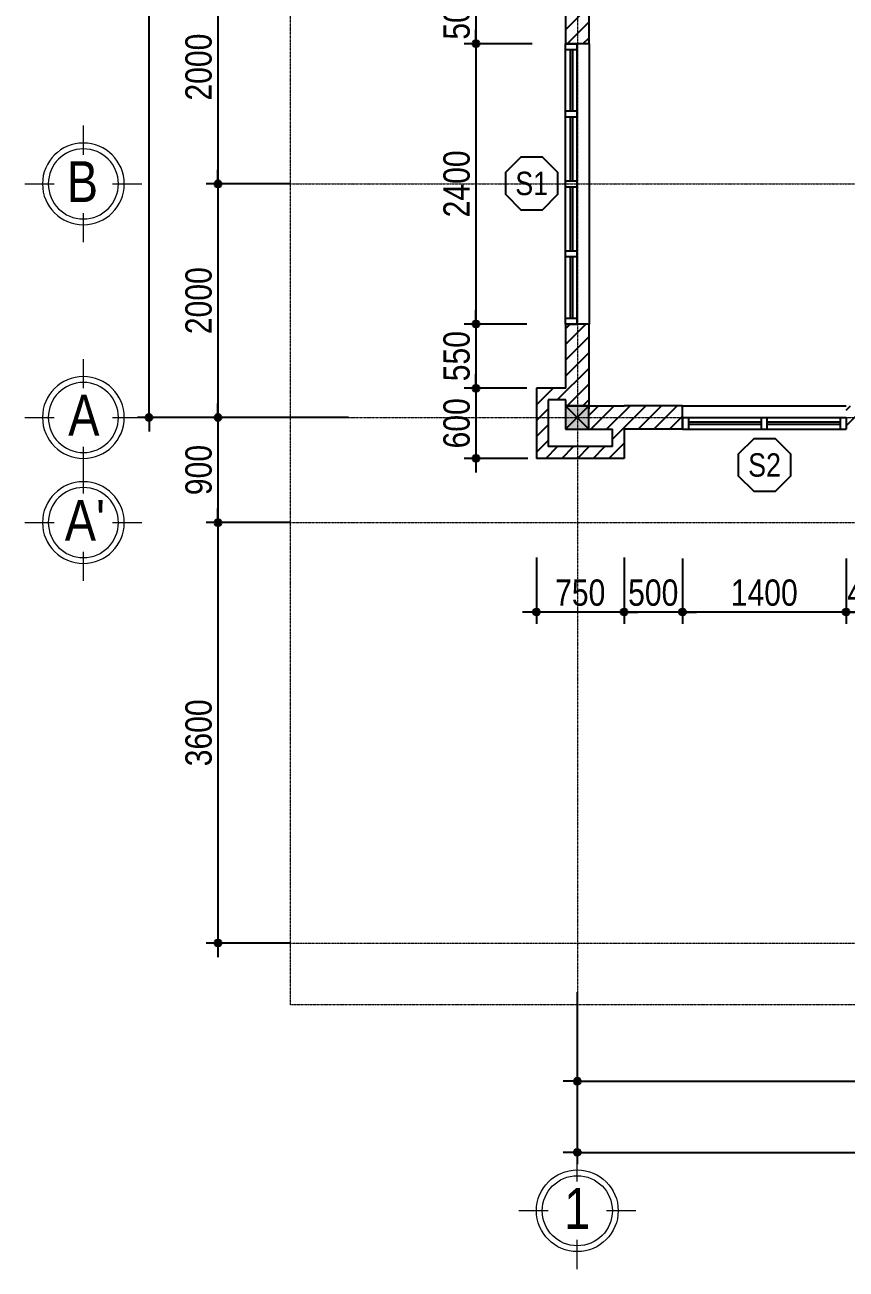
# Model space of a CAD drawing. Extents: x -79995 to 347433, y -157641 to 104789.
# Drawn here: x -17830 to -10802, y 28254 to 38907 of the extents above; entities that cross this region are included whole.
import ezdxf
from ezdxf.enums import TextEntityAlignment as Align

# ---------------------------------------------------------------- set-up
doc = ezdxf.new("R2010")
doc.units = 0
doc.linetypes.add('ACAD_ISO10W100', pattern=[18, 12, -3, 0, -3])
doc.layers.get('DEFPOINTS').update_dxf_attribs({"linetype": 'CONTINUOUS'})
for name, color, linetype in [('009', 251, 'CONTINUOUS'), ('DIM', 1, 'CONTINUOUS'), ('DOOR', 20, 'CONTINUOUS'), ('MEDIUM', 2, 'CONTINUOUS'), ('TAGS', 60, 'CONTINUOUS'), ('TUONG', 131, 'CONTINUOUS'), ('WALL', 4, 'CONTINUOUS')]:
    doc.layers.add(name, color=color, linetype=linetype)
doc.layers.add('TEN TRUC', color=3, linetype='CONTINUOUS', lineweight=18)
doc.layers.add('TRUC', color=24, linetype='CONTINUOUS', lineweight=0)
doc.styles.add('HEL-CONDENSE', font='')
doc.styles.get("Standard").update_dxf_attribs({"font": '', "height": 25})
doc.styles.add('VNI-HELVE-CONDENSEN', font='')
doc.styles.get('HEL-CONDENSE').set_extended_font_data('VNI-Helve-Condense')
doc.styles.get('Standard').set_extended_font_data('VNI-Helve-Condense')
doc.styles.get('VNI-HELVE-CONDENSEN').set_extended_font_data('VNI-Helve-Condense')
doc.dimstyles.new('D100', dxfattribs={"dimtxt": 225, "dimasz": 1.2, "dimexe": 100, "dimexo": 0, "dimgap": 50, "dimtad": 1, "dimdec": 0, "dimzin": 13, "dimdsep": 46, "dimtxsty": 'HEL-CONDENSE', "dimblk": 'D50', "dimcen": 0, "dimclrd": 1, "dimclre": 1, "dimclrt": 7, "dimadec": 0, "dimazin": 0, "dimtfac": 1, "dimtdec": 0, "dimtmove": 0, "dimatfit": 3, "dimldrblk": 'D50', "dimfxl": 1, "dimtolj": 1, "dimtzin": 13, "dimarcsym": 0})
doc.dimstyles.get("Standard").update_dxf_attribs({"dimtxt": 0.18, "dimasz": 0.18, "dimexe": 0.18, "dimexo": 0.0625, "dimgap": 0.09, "dimtad": 0, "dimtih": 1, "dimtoh": 1, "dimdec": 4, "dimzin": 0, "dimdsep": 46, "dimtxsty": 'Standard', "dimcen": 0.09, "dimadec": 0, "dimazin": 0, "dimtfac": 1, "dimtdec": 4, "dimtofl": 0, "dimtmove": 0, "dimatfit": 3, "dimfxl": 1, "dimtolj": 1, "dimtzin": 0, "dimarcsym": 0})

# ---------------------------------------------------------------- blocks, each defined once
blk = doc.blocks.new('s11')
at = {"layer": 'DOOR'}
for p, q in [((0, 0), (0, -100)), ((1400, 0), (0, 0)), ((50, 0), (50, -100)), ((1350, 0), (1350, -100)), ((1400, 0), (1400, -100)), ((1400, -100), (0, -100))]:
    blk.add_line(p, q, dxfattribs=at)
at = {"layer": 'DOOR', "linetype": 'ByBlock', "lineweight": -2}
for p, q in [((675, -100), (675, 0)), ((725, -100), (725, 0))]:
    blk.add_line(p, q, dxfattribs=at)
at = {"layer": 'DOOR', "color": 251}
for p, q in [((50, -40), (675, -40)), ((50, -60), (675, -60)), ((725, -40), (1350, -40)), ((725, -60), (1350, -60))]:
    blk.add_line(p, q, dxfattribs=at)
blk = doc.blocks.new('A$C1CA434F2')
at = {"layer": 'DOOR'}
for p, q in [((-289, -309), (-289, -409)), ((-289, -309), (2111, -309)), ((-239, -309), (-239, -409)), ((886, -309), (886, -409)), ((936, -309), (936, -409)), ((1486, -309), (1486, -409)), ((1536, -309), (1536, -409)), ((2061, -309), (2061, -409)), ((2111, -309), (2111, -409)), ((-289, -409), (2111, -409))]:
    blk.add_line(p, q, dxfattribs=at)
at = {"layer": 'DOOR', "linetype": 'ByBlock', "lineweight": -2}
for p, q in [((285, -409), (285, -309)), ((335, -409), (335, -309))]:
    blk.add_line(p, q, dxfattribs=at)
at = {"layer": 'DOOR', "color": 251}
for p, q in [((285, -349), (-239, -349)), ((285, -369), (-239, -369)), ((886, -349), (335, -349)), ((886, -369), (335, -369)), ((1486, -349), (936, -349)), ((1486, -369), (936, -369)), ((2061, -349), (1536, -349)), ((2061, -369), (1536, -369))]:
    blk.add_line(p, q, dxfattribs=at)
blk = doc.blocks.new('D50')
at = {"layer": 'DIM'}
blk.add_hatch(color=256, dxfattribs=at).paths.add_polyline_path([(25, 0, 1), (-25, 0, 1)])
blk.add_line((25, 0), (100, 0), dxfattribs=at)
blk.add_circle((0, 0), 25, dxfattribs=at)
blk = doc.blocks.new('*D162')
at = {"layer": 'DEFPOINTS', "color": 0, "transparency": 16777216}
for p in [(-13102, 30625), (-7102, 30625), (-7102, 29863)]:
    blk.add_point(p, dxfattribs=at)
at = {"layer": 'DIM', "color": 1, "lineweight": -2, "transparency": 16777216}
for p, q in [((-13102, 30625), (-13102, 29763)), ((-7102, 30625), (-7102, 29763)), ((-13100, 29863), (-7103, 29863))]:
    blk.add_line(p, q, dxfattribs=at)
at = {"layer": 'DIM', "color": 1, "lineweight": -2, "transparency": 16777216, "xscale": 1.199999999999999, "yscale": 1.199999999999999, "zscale": 1.199999999999999, "rotation": 180}
blk.add_blockref('D50', (-13102, 29863), dxfattribs=at)
at = {"layer": 'DIM', "color": 1, "lineweight": -2, "transparency": 16777216, "xscale": 1.199999999999999, "yscale": 1.199999999999999, "zscale": 1.199999999999999}
blk.add_blockref('D50', (-7102, 29863), dxfattribs=at)
at = {"layer": 'DIM', "color": 7, "transparency": 16777216, "insert": (-10102, 30028), "char_height": 225, "attachment_point": 5, "style": 'HEL-CONDENSE'}
blk.add_mtext('\\A1;6000', dxfattribs=at)
blk = doc.blocks.new('*D169')
at = {"layer": 'DEFPOINTS', "color": 0, "transparency": 16777216}
for p in [(-13102, 30625), (19898, 30625), (19898, 29254)]:
    blk.add_point(p, dxfattribs=at)
at = {"layer": 'DIM', "color": 1, "lineweight": -2, "transparency": 16777216}
for p, q in [((-13102, 30625), (-13102, 29154)), ((19898, 30625), (19898, 29154)), ((-13100, 29254), (19897, 29254))]:
    blk.add_line(p, q, dxfattribs=at)
at = {"layer": 'DIM', "color": 1, "lineweight": -2, "transparency": 16777216, "xscale": 1.199999999999999, "yscale": 1.199999999999999, "zscale": 1.199999999999999, "rotation": 180}
blk.add_blockref('D50', (-13102, 29254), dxfattribs=at)
at = {"layer": 'DIM', "color": 1, "lineweight": -2, "transparency": 16777216, "xscale": 1.199999999999999, "yscale": 1.199999999999999, "zscale": 1.199999999999999}
blk.add_blockref('D50', (19898, 29254), dxfattribs=at)
at = {"layer": 'DIM', "color": 7, "transparency": 16777216, "insert": (3398, 29419), "char_height": 225, "attachment_point": 5, "style": 'HEL-CONDENSE'}
blk.add_mtext('\\A1;33000', dxfattribs=at)
blk = doc.blocks.new('A$C206177D3')
at = {"layer": 'TEN TRUC', "ltscale": 1000}
for p, q in [((-37, 240), (-37, 490)), ((-287, -10), (-537, -10)), ((463, -10), (213, -10)), ((-37, -510), (-37, -260))]:
    blk.add_line(p, q, dxfattribs=at)
blk.add_circle((-37, -10), 350, dxfattribs=at)
at = {"layer": 'TEN TRUC', "color": 254, "ltscale": 1000}
blk.add_circle((-37, -10), 300, dxfattribs=at)
blk = doc.blocks.new('*D173')
at = {"layer": 'DEFPOINTS', "color": 0, "transparency": 16777216}
for p in [(-15556, 39546), (-16177, 37546), (-15556, 37546)]:
    blk.add_point(p, dxfattribs=at)
at = {"layer": 'DIM', "color": 1, "lineweight": -2, "transparency": 16777216}
for p, q in [((-15556, 39546), (-16277, 39546)), ((-16177, 39545), (-16177, 37547)), ((-15556, 37546), (-16277, 37546))]:
    blk.add_line(p, q, dxfattribs=at)
at = {"layer": 'DIM', "color": 1, "lineweight": -2, "transparency": 16777216, "xscale": 1.199999999999999, "yscale": 1.199999999999999, "zscale": 1.199999999999999}
for p, rotation in [((-16177, 39546), 90), ((-16177, 37546), 270)]:
    blk.add_blockref('D50', p, dxfattribs=dict(at, rotation=rotation))
at = {"layer": 'DIM', "color": 7, "transparency": 16777216, "insert": (-16342, 38546), "char_height": 225, "attachment_point": 5, "rotation": 90, "style": 'HEL-CONDENSE'}
blk.add_mtext('\\A1;2000', dxfattribs=at)
blk = doc.blocks.new('*D174')
at = {"layer": 'DEFPOINTS', "color": 0, "transparency": 16777216}
for p in [(-15556, 37546), (-16177, 35546), (-15556, 35546)]:
    blk.add_point(p, dxfattribs=at)
at = {"layer": 'DIM', "color": 1, "lineweight": -2, "transparency": 16777216}
for p, q in [((-15556, 37546), (-16277, 37546)), ((-16177, 37545), (-16177, 35547)), ((-15556, 35546), (-16277, 35546))]:
    blk.add_line(p, q, dxfattribs=at)
at = {"layer": 'DIM', "color": 1, "lineweight": -2, "transparency": 16777216, "xscale": 1.199999999999999, "yscale": 1.199999999999999, "zscale": 1.199999999999999}
for p, rotation in [((-16177, 37546), 90), ((-16177, 35546), 270)]:
    blk.add_blockref('D50', p, dxfattribs=dict(at, rotation=rotation))
at = {"layer": 'DIM', "color": 7, "transparency": 16777216, "insert": (-16342, 36546), "char_height": 225, "attachment_point": 5, "rotation": 90, "style": 'HEL-CONDENSE'}
blk.add_mtext('\\A1;2000', dxfattribs=at)
blk = doc.blocks.new('*D175')
at = {"layer": 'DEFPOINTS', "color": 0, "transparency": 16777216}
for p in [(-15556, 35546), (-16177, 34646), (-15556, 34646)]:
    blk.add_point(p, dxfattribs=at)
at = {"layer": 'DIM', "color": 1, "lineweight": -2, "transparency": 16777216}
for p, q in [((-15556, 35546), (-16277, 35546)), ((-16177, 35545), (-16177, 34647)), ((-15556, 34646), (-16277, 34646))]:
    blk.add_line(p, q, dxfattribs=at)
at = {"layer": 'DIM', "color": 1, "lineweight": -2, "transparency": 16777216, "xscale": 1.199999999999999, "yscale": 1.199999999999999, "zscale": 1.199999999999999}
for p, rotation in [((-16177, 35546), 90), ((-16177, 34646), 270)]:
    blk.add_blockref('D50', p, dxfattribs=dict(at, rotation=rotation))
at = {"layer": 'DIM', "color": 7, "transparency": 16777216, "insert": (-16342, 35096), "char_height": 225, "attachment_point": 5, "rotation": 90, "style": 'HEL-CONDENSE'}
blk.add_mtext('\\A1;900', dxfattribs=at)
blk = doc.blocks.new('*D176')
at = {"layer": 'DEFPOINTS', "color": 0, "transparency": 16777216}
for p in [(-15556, 34646), (-16177, 31046), (-15556, 31046)]:
    blk.add_point(p, dxfattribs=at)
at = {"layer": 'DIM', "color": 1, "lineweight": -2, "transparency": 16777216}
for p, q in [((-15556, 34646), (-16277, 34646)), ((-16177, 34645), (-16177, 31047)), ((-15556, 31046), (-16277, 31046))]:
    blk.add_line(p, q, dxfattribs=at)
at = {"layer": 'DIM', "color": 1, "lineweight": -2, "transparency": 16777216, "xscale": 1.199999999999999, "yscale": 1.199999999999999, "zscale": 1.199999999999999}
for p, rotation in [((-16177, 34646), 90), ((-16177, 31046), 270)]:
    blk.add_blockref('D50', p, dxfattribs=dict(at, rotation=rotation))
at = {"layer": 'DIM', "color": 7, "transparency": 16777216, "insert": (-16342, 32846), "char_height": 225, "attachment_point": 5, "rotation": 90, "style": 'HEL-CONDENSE'}
blk.add_mtext('\\A1;3600', dxfattribs=at)
blk = doc.blocks.new('A$C225A2996')
at = {"layer": 'WALL'}
blk.add_hatch(color=4, dxfattribs=at).paths.add_polyline_path([(531, 82), (731, 82), (731, 282), (531, 282)])
at = {"layer": 'WALL', "color": 4}
for p, q in [((531, 282), (731, 82)), ((531, 82), (731, 282))]:
    blk.add_line(p, q, dxfattribs=at)
blk.add_lwpolyline([(531, 82), (731, 82), (731, 282), (531, 282)], close=True, dxfattribs=at)
blk = doc.blocks.new('KH-CUADI')
at = {"layer": 'TAGS'}
blk.add_lwpolyline([(-124, 300), (-300, 124), (-300, -124), (-124, -300), (124, -300), (300, -124), (300, 124), (124, 300)], close=True, dxfattribs=at)
at = {"layer": 'TAGS', "style": 'VNI-HELVE-CONDENSEN'}
blk.add_attdef('D', text='', height=300, dxfattribs=at).set_placement((0, 0), align=Align.MIDDLE)
blk = doc.blocks.new('*D229')
at = {"layer": 'DEFPOINTS', "color": 0, "transparency": 16777216}
for p in [(-10802, 34339), (-10352, 34331), (-10802, 33880)]:
    blk.add_point(p, dxfattribs=at)
at = {"layer": 'DIM', "color": 1, "lineweight": -2, "transparency": 16777216}
for p, q in [((-10802, 34339), (-10802, 33780)), ((-10352, 34331), (-10352, 33780)), ((-10353, 33880), (-10800, 33880))]:
    blk.add_line(p, q, dxfattribs=at)
at = {"layer": 'DIM', "color": 1, "lineweight": -2, "transparency": 16777216, "xscale": 1.199999999999999, "yscale": 1.199999999999999, "zscale": 1.199999999999999, "rotation": 180}
blk.add_blockref('D50', (-10802, 33880), dxfattribs=at)
at = {"layer": 'DIM', "color": 1, "lineweight": -2, "transparency": 16777216, "xscale": 1.199999999999999, "yscale": 1.199999999999999, "zscale": 1.199999999999999}
blk.add_blockref('D50', (-10352, 33880), dxfattribs=at)
at = {"layer": 'DIM', "color": 7, "transparency": 16777216, "insert": (-10577, 34045), "char_height": 225, "attachment_point": 5, "style": 'HEL-CONDENSE'}
blk.add_mtext('\\A1;450', dxfattribs=at)
blk = doc.blocks.new('*D230')
at = {"layer": 'DEFPOINTS', "color": 0, "transparency": 16777216}
for p in [(-12202, 34339), (-10802, 34339), (-12202, 33880)]:
    blk.add_point(p, dxfattribs=at)
at = {"layer": 'DIM', "color": 1, "lineweight": -2, "transparency": 16777216}
for p, q in [((-12202, 34339), (-12202, 33780)), ((-10802, 34339), (-10802, 33780)), ((-10803, 33880), (-12200, 33880))]:
    blk.add_line(p, q, dxfattribs=at)
at = {"layer": 'DIM', "color": 1, "lineweight": -2, "transparency": 16777216, "xscale": 1.199999999999999, "yscale": 1.199999999999999, "zscale": 1.199999999999999, "rotation": 180}
blk.add_blockref('D50', (-12202, 33880), dxfattribs=at)
at = {"layer": 'DIM', "color": 1, "lineweight": -2, "transparency": 16777216, "xscale": 1.199999999999999, "yscale": 1.199999999999999, "zscale": 1.199999999999999}
blk.add_blockref('D50', (-10802, 33880), dxfattribs=at)
at = {"layer": 'DIM', "color": 7, "transparency": 16777216, "insert": (-11502, 34045), "char_height": 225, "attachment_point": 5, "style": 'HEL-CONDENSE'}
blk.add_mtext('\\A1;1400', dxfattribs=at)
blk = doc.blocks.new('*D231')
at = {"layer": 'DEFPOINTS', "color": 0, "transparency": 16777216}
for p in [(-12702, 34348), (-12202, 34339), (-12702, 33880)]:
    blk.add_point(p, dxfattribs=at)
at = {"layer": 'DIM', "color": 1, "lineweight": -2, "transparency": 16777216}
for p, q in [((-12702, 34348), (-12702, 33780)), ((-12202, 34339), (-12202, 33780)), ((-12203, 33880), (-12700, 33880))]:
    blk.add_line(p, q, dxfattribs=at)
at = {"layer": 'DIM', "color": 1, "lineweight": -2, "transparency": 16777216, "xscale": 1.199999999999999, "yscale": 1.199999999999999, "zscale": 1.199999999999999, "rotation": 180}
blk.add_blockref('D50', (-12702, 33880), dxfattribs=at)
at = {"layer": 'DIM', "color": 1, "lineweight": -2, "transparency": 16777216, "xscale": 1.199999999999999, "yscale": 1.199999999999999, "zscale": 1.199999999999999}
blk.add_blockref('D50', (-12202, 33880), dxfattribs=at)
at = {"layer": 'DIM', "color": 7, "transparency": 16777216, "insert": (-12452, 34045), "char_height": 225, "attachment_point": 5, "style": 'HEL-CONDENSE'}
blk.add_mtext('\\A1;500', dxfattribs=at)
blk = doc.blocks.new('*D232')
at = {"layer": 'DEFPOINTS', "color": 0, "transparency": 16777216}
for p in [(-13452, 34348), (-12702, 34348), (-13452, 33880)]:
    blk.add_point(p, dxfattribs=at)
at = {"layer": 'DIM', "color": 1, "lineweight": -2, "transparency": 16777216}
for p, q in [((-13452, 34348), (-13452, 33780)), ((-12702, 34348), (-12702, 33780)), ((-12703, 33880), (-13450, 33880))]:
    blk.add_line(p, q, dxfattribs=at)
at = {"layer": 'DIM', "color": 1, "lineweight": -2, "transparency": 16777216, "xscale": 1.199999999999999, "yscale": 1.199999999999999, "zscale": 1.199999999999999, "rotation": 180}
blk.add_blockref('D50', (-13452, 33880), dxfattribs=at)
at = {"layer": 'DIM', "color": 1, "lineweight": -2, "transparency": 16777216, "xscale": 1.199999999999999, "yscale": 1.199999999999999, "zscale": 1.199999999999999}
blk.add_blockref('D50', (-12702, 33880), dxfattribs=at)
at = {"layer": 'DIM', "color": 7, "transparency": 16777216, "insert": (-13077, 34045), "char_height": 225, "attachment_point": 5, "style": 'HEL-CONDENSE'}
blk.add_mtext('\\A1;750', dxfattribs=at)
blk = doc.blocks.new('*D336')
at = {"layer": 'DEFPOINTS', "color": 0, "transparency": 16777216}
for p in [(-13486, 39246), (-13969, 38746), (-13487, 38746)]:
    blk.add_point(p, dxfattribs=at)
at = {"layer": 'DIM', "color": 1, "lineweight": -2, "transparency": 16777216}
for p, q in [((-13486, 39246), (-14069, 39246)), ((-13969, 39245), (-13969, 38747)), ((-13487, 38746), (-14069, 38746))]:
    blk.add_line(p, q, dxfattribs=at)
at = {"layer": 'DIM', "color": 1, "lineweight": -2, "transparency": 16777216, "xscale": 1.199999999999999, "yscale": 1.199999999999999, "zscale": 1.199999999999999}
for p, rotation in [((-13969, 39246), 90), ((-13969, 38746), 270)]:
    blk.add_blockref('D50', p, dxfattribs=dict(at, rotation=rotation))
at = {"layer": 'DIM', "color": 7, "transparency": 16777216, "insert": (-14134, 38996), "char_height": 225, "attachment_point": 5, "rotation": 90, "style": 'HEL-CONDENSE'}
blk.add_mtext('\\A1;500', dxfattribs=at)
blk = doc.blocks.new('*D337')
at = {"layer": 'DEFPOINTS', "color": 0, "transparency": 16777216}
for p in [(-13487, 38746), (-13969, 36346), (-13533, 36346)]:
    blk.add_point(p, dxfattribs=at)
at = {"layer": 'DIM', "color": 1, "lineweight": -2, "transparency": 16777216}
for p, q in [((-13487, 38746), (-14069, 38746)), ((-13969, 38745), (-13969, 36347)), ((-13533, 36346), (-14069, 36346))]:
    blk.add_line(p, q, dxfattribs=at)
at = {"layer": 'DIM', "color": 1, "lineweight": -2, "transparency": 16777216, "xscale": 1.199999999999999, "yscale": 1.199999999999999, "zscale": 1.199999999999999}
for p, rotation in [((-13969, 38746), 90), ((-13969, 36346), 270)]:
    blk.add_blockref('D50', p, dxfattribs=dict(at, rotation=rotation))
at = {"layer": 'DIM', "color": 7, "transparency": 16777216, "insert": (-14134, 37546), "char_height": 225, "attachment_point": 5, "rotation": 90, "style": 'HEL-CONDENSE'}
blk.add_mtext('\\A1;2400', dxfattribs=at)
blk = doc.blocks.new('*D338')
at = {"layer": 'DEFPOINTS', "color": 0, "transparency": 16777216}
for p in [(-13533, 36346), (-13969, 35796), (-13533, 35796)]:
    blk.add_point(p, dxfattribs=at)
at = {"layer": 'DIM', "color": 1, "lineweight": -2, "transparency": 16777216}
for p, q in [((-13533, 36346), (-14069, 36346)), ((-13969, 36345), (-13969, 35797)), ((-13533, 35796), (-14069, 35796))]:
    blk.add_line(p, q, dxfattribs=at)
at = {"layer": 'DIM', "color": 1, "lineweight": -2, "transparency": 16777216, "xscale": 1.199999999999999, "yscale": 1.199999999999999, "zscale": 1.199999999999999}
for p, rotation in [((-13969, 36346), 90), ((-13969, 35796), 270)]:
    blk.add_blockref('D50', p, dxfattribs=dict(at, rotation=rotation))
at = {"layer": 'DIM', "color": 7, "transparency": 16777216, "insert": (-14134, 36071), "char_height": 225, "attachment_point": 5, "rotation": 90, "style": 'HEL-CONDENSE'}
blk.add_mtext('\\A1;550', dxfattribs=at)
blk = doc.blocks.new('*D339')
at = {"layer": 'DEFPOINTS', "color": 0, "transparency": 16777216}
for p in [(-13533, 35796), (-13969, 35196), (-13525, 35196)]:
    blk.add_point(p, dxfattribs=at)
at = {"layer": 'DIM', "color": 1, "lineweight": -2, "transparency": 16777216}
for p, q in [((-13533, 35796), (-14069, 35796)), ((-13969, 35795), (-13969, 35197)), ((-13525, 35196), (-14069, 35196))]:
    blk.add_line(p, q, dxfattribs=at)
at = {"layer": 'DIM', "color": 1, "lineweight": -2, "transparency": 16777216, "xscale": 1.199999999999999, "yscale": 1.199999999999999, "zscale": 1.199999999999999}
for p, rotation in [((-13969, 35796), 90), ((-13969, 35196), 270)]:
    blk.add_blockref('D50', p, dxfattribs=dict(at, rotation=rotation))
at = {"layer": 'DIM', "color": 7, "transparency": 16777216, "insert": (-14134, 35496), "char_height": 225, "attachment_point": 5, "rotation": 90, "style": 'HEL-CONDENSE'}
blk.add_mtext('\\A1;600', dxfattribs=at)
blk = doc.blocks.new('*D361')
at = {"layer": 'DEFPOINTS', "color": 0, "transparency": 16777216}
for p in [(-16767, 49546), (-14759, 49546), (-15059, 35546)]:
    blk.add_point(p, dxfattribs=at)
at = {"layer": 'DIM', "color": 1, "lineweight": -2, "transparency": 16777216}
for p, q in [((-14759, 49546), (-16867, 49546)), ((-16767, 35547), (-16767, 49545)), ((-15059, 35546), (-16867, 35546))]:
    blk.add_line(p, q, dxfattribs=at)
at = {"layer": 'DIM', "color": 1, "lineweight": -2, "transparency": 16777216, "xscale": 1.199999999999999, "yscale": 1.199999999999999, "zscale": 1.199999999999999}
for p, rotation in [((-16767, 49546), 90), ((-16767, 35546), 270)]:
    blk.add_blockref('D50', p, dxfattribs=dict(at, rotation=rotation))
at = {"layer": 'DIM', "color": 7, "transparency": 16777216, "insert": (-16932, 42546), "char_height": 225, "attachment_point": 5, "rotation": 90, "style": 'HEL-CONDENSE'}
blk.add_mtext('\\A1;14000', dxfattribs=at)

msp = doc.modelspace()

# ---------------------------------------------------------------- hatches: boundary and pattern name
at = {"layer": '009'}
h = msp.add_hatch(dxfattribs=at)
h.set_pattern_fill('ANSI31', color=256, scale=30, style=0)
h.set_pattern_definition([(45, (-1312102.69, -334214.4), (-67.351921, 67.351921), [])])
h.paths.add_polyline_path([(-7001.548, 39446.161), (-7201.548, 39446.161), (-7201.548, 38746.161), (-7001.548, 38746.161)])
h.paths.add_polyline_path([(-9301.548, 35646.161), (-10801.548, 35646.161), (-10801.548, 35446.161), (-10351.548, 35446.161), (-10351.548, 35246.161), (-9751.548, 35246.161), (-9751.548, 35446.161), (-9301.548, 35446.161)])
h.paths.add_polyline_path([(-10251.548, 35446.161), (-9851.548, 35446.161), (-9851.548, 35346.161), (-10251.548, 35346.161)], flags=17)
h.paths.add_polyline_path([(-12201.548, 35646.161), (-12701.548, 35646.161), (-13001.548, 35646.161), (-13001.548, 35446.161), (-12801.548, 35446.161), (-12801.548, 35296.161), (-13351.548, 35296.161), (-13351.548, 35696.161), (-13201.548, 35696.161), (-13201.548, 35646.161), (-13001.548, 35646.161), (-13001.548, 36346.161), (-13201.548, 36346.161), (-13201.548, 35796.161), (-13451.548, 35796.161), (-13451.548, 35196.161), (-12701.548, 35196.161), (-12701.548, 35446.161), (-12201.548, 35446.161)])
h.paths.add_polyline_path([(-13001.548, 39446.161), (-13201.548, 39446.161), (-13201.548, 39346.161), (-13351.548, 39346.161), (-13351.548, 39746.161), (-13201.548, 39746.161), (-13201.548, 39646.161), (-13001.548, 39646.161), (-13001.548, 40346.161), (-13201.548, 40346.161), (-13201.548, 39846.161), (-13451.548, 39846.161), (-13451.548, 39246.161), (-13201.548, 39246.161), (-13201.548, 38746.161), (-13001.548, 38746.161)])
h.paths.add_polyline_path([(-7101.548, 43446.161), (-7201.548, 43446.161), (-7201.548, 39646.161), (-7101.548, 39646.161)])
h.paths.add_polyline_path([(-6301.548, 39646.161), (-7001.548, 39646.161), (-7001.548, 39446.161), (-6301.548, 39446.161)])
h.paths.add_polyline_path([(-13001.548, 43446.161), (-13201.548, 43446.161), (-13201.548, 43346.161), (-13351.548, 43346.161), (-13351.548, 43746.161), (-13201.548, 43746.161), (-13201.548, 43646.161), (-13001.548, 43646.161), (-13001.548, 43846.161), (-13201.548, 43846.161), (-13451.548, 43846.161), (-13451.548, 43246.161), (-13201.548, 43246.161), (-13201.548, 42746.161), (-13001.548, 42746.161)])
h.paths.add_polyline_path([(-8901.548, 43646.161), (-13001.548, 43646.161), (-13001.548, 43546.161), (-8901.548, 43546.161)])
h.paths.add_polyline_path([(-7201.548, 43646.161), (-7701.548, 43646.161), (-7701.548, 43546.161), (-7201.548, 43546.161)])
h.paths.add_polyline_path([(-4201.548, 43646.161), (-6001.147, 43646.161), (-6001.147, 43546.161), (-4201.548, 43546.161)])
h.paths.add_polyline_path([(-301.548, 43646.161), (-4001.548, 43646.161), (-4001.548, 43546.161), (-301.548, 43546.161)])
h.paths.add_polyline_path([(-3301.548, 39646.161), (-4001.548, 39646.161), (-4001.548, 39446.161), (-3901.548, 39446.161), (-3901.548, 39346.161), (-4301.548, 39346.161), (-4301.548, 39446.161), (-4201.548, 39446.161), (-4201.548, 39646.161), (-4901.548, 39646.161), (-4901.548, 39446.161), (-4401.548, 39446.161), (-4401.548, 39246.161), (-3801.548, 39246.161), (-3801.548, 39446.161), (-3301.548, 39446.161)])
h.paths.add_polyline_path([(-651.548, 39646.161), (-1901.548, 39646.161), (-1901.548, 39446.161), (-1401.548, 39446.161), (-1401.548, 39246.161), (-801.548, 39246.161), (-801.548, 39446.161), (-651.548, 39446.161)])
h.paths.add_polyline_path([(-901.548, 39446.161), (-901.548, 39346.161), (-1301.548, 39346.161), (-1301.548, 39446.161)], flags=17)
h.paths.add_polyline_path([(1298.452, 43646.161), (898.452, 43646.161), (898.452, 43546.161), (1298.452, 43546.161)])

# ---------------------------------------------------------------- linework, layer by layer
at = {"layer": 'MEDIUM'}
for p, q in [((-13001.548, 38746.161), (-13001.548, 36346.161)), ((-12201.548, 35646.161), (-10801.548, 35646.161))]:
    msp.add_line(p, q, dxfattribs=at)
at = {"layer": 'TRUC', "linetype": 'ACAD_ISO10W100', "ltscale": 0.2}
msp.add_lwpolyline([(-15555.532, 51593.418), (22214.78, 51593.418), (22214.78, 30516.389), (-15555.532, 30516.389)], close=True, dxfattribs=at)
for points in [[(-13101.548, 51593.418), (-13101.548, 30516.389)], [(-15555.532, 37546.161), (22214.78, 37546.161)], [(-15555.532, 35546.161), (22214.78, 35546.161)], [(-15555.532, 34646.161), (22214.78, 34646.161)], [(-15555.532, 31046.161), (22214.78, 31046.161)]]:
    msp.add_lwpolyline(points, dxfattribs=at)
at = {"layer": 'TUONG'}
for p, q in [((-13001.548, 38746.161), (-13201.548, 38746.161)), ((-13001.548, 36346.161), (-13201.548, 36346.161)), ((-13201.548, 35646.161), (-12701.548, 35646.161)), ((-12201.548, 35446.161), (-12201.548, 35646.161)), ((-12801.548, 35296.161), (-13351.548, 35296.161)), ((-12701.548, 35196.161), (-13451.548, 35196.161))]:
    msp.add_line(p, q, dxfattribs=at)
at = {"layer": 'TUONG', "color": 4}
for p, q in [((-13201.548, 35796.161), (-13451.548, 35796.161)), ((-13451.548, 35796.161), (-13451.548, 35196.161)), ((-13201.548, 35696.161), (-13351.548, 35696.161)), ((-13351.548, 35696.161), (-13351.548, 35296.161)), ((-13001.548, 35446.161), (-12801.548, 35446.161)), ((-12801.548, 35296.161), (-12801.548, 35446.161))]:
    msp.add_line(p, q, dxfattribs=at)
at = {"layer": 'TUONG'}
for points in [[(-13001.548, 38746.161), (-13001.548, 40346.161)], [(-13201.548, 38746.161), (-13201.548, 39246.161)], [(-13201.548, 35796.161), (-13201.548, 36346.161)], [(-13001.548, 35621.161), (-13001.548, 35621.161), (-13001.548, 36346.161)], [(-13201.548, 35446.161), (-13201.548, 35446.161), (-13201.548, 35696.161)], [(-12201.548, 35646.161), (-12701.548, 35646.161)], [(-12201.548, 35446.161), (-12701.548, 35446.161), (-12701.548, 35196.161)]]:
    msp.add_lwpolyline(points, dxfattribs=at)

# ---------------------------------------------------------------- block references
at = {"layer": 'DOOR', "rotation": 90}
msp.add_blockref('A$C1CA434F2', (-13510.832, 36635.256), dxfattribs=at)
at = {"layer": 'DOOR', "xscale": -1}
msp.add_blockref('s11', (-10801.548, 35546.161), dxfattribs=at)
at = {"layer": 'TAGS', "ltscale": 1000}
ref = msp.add_blockref('A$C206177D3', (-17366.126, 37556.015), dxfattribs=dict(at, xscale=-1))
ref.add_attrib('A', 'B', dxfattribs={"color": 7, "ltscale": 1000, "height": 350, "style": 'VNI-HELVE-CONDENSEN'}).set_placement((-17337.155, 37390.377), align=Align.CENTER)
at = {"layer": 'TAGS', "linetype": 'Continuous'}
ref = msp.add_blockref('KH-CUADI', (-13492.236, 37550.235), dxfattribs=dict(at, xscale=0.75, yscale=0.75, zscale=0.75, rotation=180))
ref.add_attrib('D', 'S1', dxfattribs={"color": 7, "height": 200, "style": 'VNI-HELVE-CONDENSEN'}).set_placement((-13492.236, 37550.235), align=Align.MIDDLE)
at = {"layer": 'TAGS', "ltscale": 1000}
ref = msp.add_blockref('A$C206177D3', (-17366.126, 35556.015), dxfattribs=dict(at, xscale=-1))
ref.add_attrib('A', 'A', dxfattribs={"color": 7, "ltscale": 1000, "height": 350, "style": 'VNI-HELVE-CONDENSEN'}).set_placement((-17325.022, 35390.377), align=Align.CENTER)
at = {"layer": 'TAGS', "linetype": 'Continuous'}
ref = msp.add_blockref('KH-CUADI', (-11499.301, 35139.467), dxfattribs=dict(at, xscale=0.75, yscale=0.75, zscale=0.75, rotation=180))
ref.add_attrib('D', 'S2', dxfattribs={"color": 7, "height": 200, "style": 'VNI-HELVE-CONDENSEN'}).set_placement((-11499.301, 35139.467), align=Align.MIDDLE)
at = {"layer": 'TAGS', "ltscale": 1000}
ref = msp.add_blockref('A$C206177D3', (-17366.126, 34656.015), dxfattribs=dict(at, xscale=-1))
ref.add_attrib('A', "A'", dxfattribs={"color": 7, "ltscale": 1000, "height": 350, "style": 'VNI-HELVE-CONDENSEN'}).set_placement((-17315.949, 34490.377), align=Align.CENTER)
ref = msp.add_blockref('A$C206177D3', (-13064.926, 28764.068), dxfattribs=at)
ref.add_attrib('A', '1', dxfattribs={"color": 7, "ltscale": 1000, "height": 350, "style": 'VNI-HELVE-CONDENSEN'}).set_placement((-13103.23, 28598.43), align=Align.CENTER)
at = {"layer": 'TUONG', "color": 4}
msp.add_blockref('A$C225A2996', (-13732.938, 35364.528), dxfattribs=at)

# ---------------------------------------------------------------- dimensions: what is measured, and where the dimension line sits
at = {"layer": 'DIM'}
for base, p1, p2, angle, dimstyle, override, picture, middle in [((-16766.776, 49546.161), (-15058.816, 35546.161), (-14758.803, 49546.161), 90, 'D100', {"dimtmove": 1}, '*D361', (-16931.676, 42546.161)), ((-16177.392, 37546.161), (-15555.532, 39546.161), (-15555.532, 37546.161), 90, 'D100', {"dimtmove": 1}, '*D173', (-16342.292, 38546.161)), ((-13969.245, 36346.161), (-13486.535, 38746.161), (-13533.49, 36346.161), 90, 'D100', {"dimtmove": 1}, '*D337', (-14134.145, 37546.161)), ((-16177.392, 35546.161), (-15555.532, 37546.161), (-15555.532, 35546.161), 90, 'D100', {"dimtmove": 1}, '*D174', (-16342.292, 36546.161)), ((-13969.245, 35796.161), (-13533.49, 36346.161), (-13533.49, 35796.161), 90, 'D100', {"dimtmove": 1}, '*D338', (-14134.145, 36071.161)), ((-13969.245, 35196.161), (-13533.49, 35796.161), (-13525.321, 35196.161), 90, 'D100', {"dimtmove": 1}, '*D339', (-14134.145, 35496.161)), ((-16177.392, 34646.161), (-15555.532, 35546.161), (-15555.532, 34646.161), 90, 'D100', {"dimtmove": 1}, '*D175', (-16342.292, 35096.161)), ((-16177.392, 31046.161), (-15555.532, 34646.161), (-15555.532, 31046.161), 90, 'Standard', {"dimtxt": 225, "dimasz": 1.2, "dimexe": 100, "dimexo": 0, "dimgap": 50, "dimtad": 1, "dimtih": 0, "dimtoh": 0, "dimdec": 2, "dimzin": 13, "dimtxsty": 'HEL-CONDENSE', "dimblk": 'D50', "dimcen": 0, "dimclrd": 1, "dimclre": 1, "dimclrt": 7, "dimtdec": 2, "dimtofl": 1, "dimldrblk": 'D50', "dimtzin": 13}, '*D176', (-16342.292, 32846.161)), ((-13451.548, 33879.631), (-12701.548, 34348.428), (-13451.548, 34348.428), 180, 'D100', {"dimtmove": 1}, '*D232', (-13076.548, 34044.531)), ((-12201.548, 33879.631), (-10801.548, 34339.136), (-12201.548, 34339.136), 180, 'D100', {"dimtmove": 1}, '*D230', (-11501.548, 34044.531))]:
    dim = msp.add_linear_dim(base=base, p1=p1, p2=p2, angle=angle, dimstyle=dimstyle, override=override, dxfattribs=at)
    dim.commit()
    dim.dimension.update_dxf_attribs({"geometry": picture, "text_midpoint": middle})
for base, p1, p2, angle, picture, middle in [((-13969.245, 38746.161), (-13486.422, 39246.161), (-13486.535, 38746.161), 90, '*D336', (-13969.245, 38996.161)), ((-12701.548, 33879.631), (-12201.548, 34339.136), (-12701.548, 34348.428), 180, '*D231', (-12451.548, 33879.631)), ((-10801.548, 33879.631), (-10351.548, 34331.296), (-10801.548, 34339.136), 180, '*D229', (-10576.548, 33879.631))]:
    dim = msp.add_linear_dim(base=base, p1=p1, p2=p2, angle=angle, dimstyle='D100', override={"dimtmove": 1}, dxfattribs=at)
    dim.commit()
    dim.dimension.update_dxf_attribs({"geometry": picture, "text_midpoint": middle, "dimtype": 160})
for p2, distance, picture, middle in [((-7101.548, 30625.028), -761.604, '*D162', (-10101.548, 30028.324)), ((19898.452, 30625.028), -1370.813, '*D169', (3398.452, 29419.114))]:
    dim = msp.add_aligned_dim(p1=(-13101.548, 30625.028), p2=p2, distance=distance, dimstyle='D100', dxfattribs=at)
    dim.commit()
    dim.dimension.update_dxf_attribs({"geometry": picture, "text_midpoint": middle})

doc.saveas('drawing.dxf')
